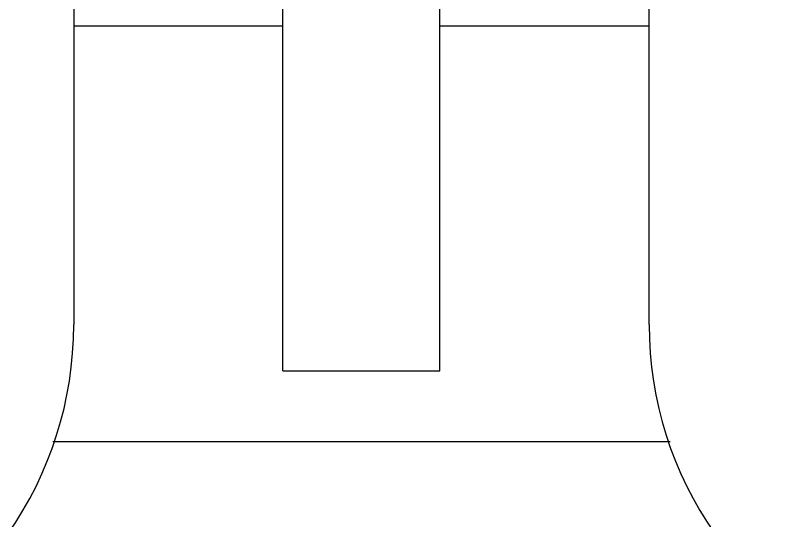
# Model space of a CAD drawing. Extents: x 1725261 to 1937680, y 860327 to 1571294.
# Drawn here: x 1850740.4 to 1851082.6, y 1211071.4 to 1211295.9 of the extents above; entities that cross this region are included whole.
import ezdxf

# ---------------------------------------------------------------- set-up
doc = ezdxf.new("R2010")
doc.units = 0
doc.header["$LTSCALE"] = 1000
doc.header["$MEASUREMENT"] = 0

msp = doc.modelspace()

# ---------------------------------------------------------------- linework, layer by layer
at = {"linetype": 'Continuous'}
for p, q in [((1850859.27, 1211137.96), (1850859.27, 1211744.98)), ((1850766.36, 1211614.22), (1850766.36, 1211158.53)), ((1851021.91, 1211158.53), (1851021.91, 1211614.22)), ((1850928.97, 1211137.96), (1850928.97, 1211548.65)), ((1850766.36, 1211291.29), (1850859.27, 1211291.29)), ((1850928.97, 1211291.29), (1851021.91, 1211291.29)), ((1850859.27, 1211137.96), (1850928.97, 1211137.96)), ((1850757.01, 1211106.6), (1851031.26, 1211106.6))]:
    msp.add_line(p, q, dxfattribs=at)
for centre, start, end in [((1850603.74, 1211158.53), 290.3175, 0), ((1851184.54, 1211158.53), 180, 249.6825)]:
    msp.add_arc(centre, 162.62, start, end, dxfattribs=at)

doc.saveas('drawing.dxf')
